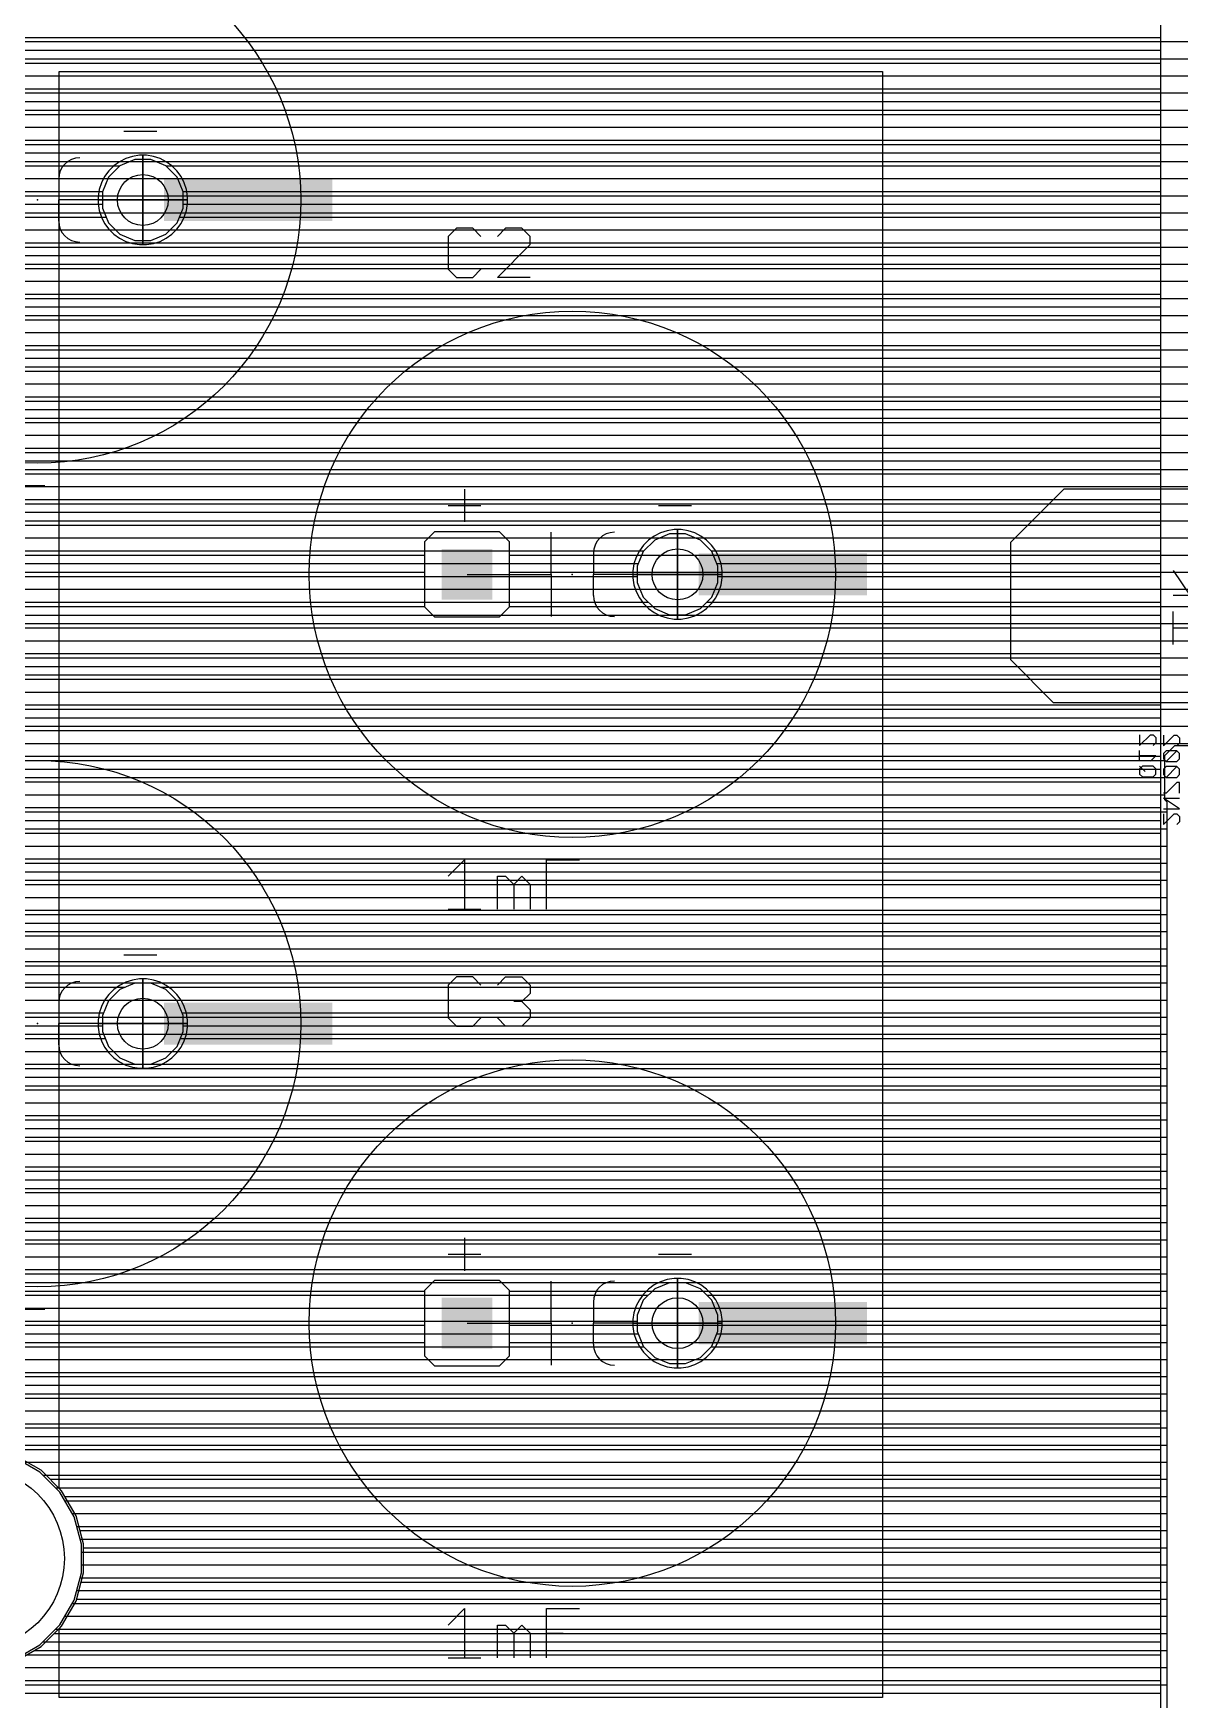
# Model space of a CAD drawing. Extents: x -0.64 to 6, y -0.15 to 7.8.
# Drawn here: x 2.146 to 3.218, y 2.418 to 3.976 of the extents above; entities that cross this region are included whole.
import ezdxf

# ---------------------------------------------------------------- set-up
doc = ezdxf.new("R2010")
doc.units = 0
for name, color, linetype in [('1', 22, 'CONTINUOUS'), ('16', 175, 'CONTINUOUS'), ('17', 82, 'CONTINUOUS'), ('20', 6, 'CONTINUOUS'), ('21', 253, 'CONTINUOUS'), ('23', 7, 'CONTINUOUS'), ('25', 253, 'CONTINUOUS'), ('26', 253, 'CONTINUOUS'), ('27', 253, 'CONTINUOUS'), ('28', 253, 'CONTINUOUS')]:
    doc.layers.add(name, color=color, linetype=linetype)

# ---------------------------------------------------------------- blocks, each defined once
blk = doc.blocks.new('RECT')
blk.add_solid([(-0.5, -0.5), (0.5, -0.5), (-0.5, 0.5), (0.5, 0.5)])
blk = doc.blocks.new('ROUNDP')
blk.add_circle((0, 0), 0.5)
blk = doc.blocks.new('SQUAREP')
blk.add_solid([(-0.5, -0.5), (0.5, -0.5), (-0.5, 0.5), (0.5, 0.5)])

msp = doc.modelspace()

# ---------------------------------------------------------------- linework, layer by layer
at = {"layer": '1'}
for p, q in [((3.2, 5.01), (3.2, -0.08125)), ((1.8, 3.972), (3.2, 3.972)), ((1.8, 3.96), (3.2, 3.96)), ((1.8, 3.948), (3.2, 3.948)), ((1.8, 3.936), (3.2, 3.936)), ((1.8, 3.924), (3.2, 3.924)), ((1.8, 3.912), (3.2, 3.912)), ((1.8, 3.9), (3.2, 3.9)), ((1.8, 3.888), (3.2, 3.888)), ((1.8, 3.876), (3.2, 3.876)), ((1.8, 3.864), (3.2, 3.864)), ((1.8, 3.852), (2.226997, 3.852)), ((2.227025, 3.852028), (2.216397, 3.8414)), ((2.24091, 3.857779), (2.227025, 3.852028)), ((2.25594, 3.857779), (2.24091, 3.857779)), ((2.269826, 3.852028), (2.25594, 3.857779)), ((2.280453, 3.8414), (2.269826, 3.852028)), ((2.269853, 3.852), (3.2, 3.852)), ((1.8, 3.84), (2.215817, 3.84)), ((2.216397, 3.8414), (2.210646, 3.827515)), ((2.286205, 3.827515), (2.280453, 3.8414)), ((2.281033, 3.84), (3.2, 3.84)), ((1.8, 3.828), (2.210847, 3.828)), ((2.210646, 3.827515), (2.210646, 3.812485)), ((2.286004, 3.828), (3.2, 3.828)), ((2.286205, 3.812485), (2.286205, 3.827515)), ((1.8, 3.816), (2.210646, 3.816)), ((1.8, 3.804), (2.21416, 3.804)), ((2.210646, 3.812485), (2.216397, 3.7986)), ((2.280453, 3.7986), (2.286205, 3.812485)), ((2.28269, 3.804), (3.2, 3.804)), ((2.286205, 3.816), (3.2, 3.816)), ((1.8, 3.792), (2.222997, 3.792)), ((2.216397, 3.7986), (2.227025, 3.787972)), ((2.227025, 3.787972), (2.24091, 3.78222)), ((2.25594, 3.78222), (2.269826, 3.787972)), ((2.269826, 3.787972), (2.280453, 3.7986)), ((2.273853, 3.792), (3.2, 3.792)), ((1.8, 3.78), (3.2, 3.78)), ((2.24091, 3.78222), (2.25594, 3.78222)), ((1.8, 3.768), (3.2, 3.768)), ((1.8, 3.756), (3.2, 3.756)), ((1.8, 3.744), (3.2, 3.744)), ((1.8, 3.732), (3.2, 3.732)), ((1.8, 3.72), (3.2, 3.72)), ((1.8, 3.708), (3.2, 3.708)), ((1.619, 3.696), (3.2, 3.696)), ((1.619, 3.684), (3.2, 3.684)), ((1.619, 3.672), (3.2, 3.672)), ((1.619, 3.66), (3.2, 3.66)), ((1.619, 3.648), (3.2, 3.648)), ((1.619, 3.636), (3.2, 3.636)), ((1.619, 3.624), (3.2, 3.624)), ((1.619, 3.612), (3.2, 3.612)), ((1.619, 3.6), (3.2, 3.6)), ((1.619, 3.588), (3.2, 3.588)), ((1.619, 3.576), (3.2, 3.576)), ((1.619, 3.564), (3.2, 3.564)), ((1.619, 3.552), (3.2, 3.552)), ((1.619, 3.54), (3.2, 3.54)), ((3.06, 3.5), (3.11, 3.55)), ((3.11, 3.55), (3.56, 3.55)), ((1.619, 3.528), (3.2, 3.528)), ((3.096, 3.536), (3.574, 3.536)), ((1.619, 3.516), (3.2, 3.516)), ((2.74091, 3.507779), (2.727025, 3.502028)), ((2.75594, 3.507779), (2.74091, 3.507779)), ((2.769826, 3.502028), (2.75594, 3.507779)), ((3.08, 3.52), (3.59, 3.52)), ((1.619, 3.504), (2.731786, 3.504)), ((1.619, 3.492), (2.716997, 3.492)), ((2.716397, 3.4914), (2.710646, 3.477515)), ((2.727025, 3.502028), (2.716397, 3.4914)), ((2.765064, 3.504), (3.2, 3.504)), ((2.780453, 3.4914), (2.769826, 3.502028)), ((2.779853, 3.492), (3.2, 3.492)), ((2.786205, 3.477515), (2.780453, 3.4914)), ((3.06, 3.39), (3.06, 3.5)), ((3.064, 3.504), (3.606, 3.504)), ((1.619, 3.48), (2.711675, 3.48)), ((2.710646, 3.477515), (2.710646, 3.462485)), ((2.785175, 3.48), (3.2, 3.48)), ((2.786205, 3.462485), (2.786205, 3.477515)), ((3.06, 3.488), (3.622, 3.488)), ((1.619, 3.468), (2.710646, 3.468)), ((2.710646, 3.462485), (2.716397, 3.4486)), ((2.780453, 3.4486), (2.786205, 3.462485)), ((2.786205, 3.468), (3.2, 3.468)), ((3.06, 3.472), (3.63, 3.472)), ((1.619, 3.456), (2.713332, 3.456)), ((1.8, 3.444), (2.720997, 3.444)), ((2.716397, 3.4486), (2.727025, 3.437972)), ((2.769826, 3.437972), (2.780453, 3.4486)), ((2.775853, 3.444), (3.2, 3.444)), ((2.783518, 3.456), (3.2, 3.456)), ((3.06, 3.456), (3.63, 3.456)), ((1.8, 3.432), (3.2, 3.432)), ((2.727025, 3.437972), (2.74091, 3.43222)), ((2.74091, 3.43222), (2.75594, 3.43222)), ((2.75594, 3.43222), (2.769826, 3.437972)), ((3.06, 3.44), (3.63, 3.44)), ((1.8, 3.42), (3.2, 3.42)), ((3.06, 3.424), (3.63, 3.424)), ((1.8, 3.408), (3.2, 3.408)), ((1.8, 3.396), (3.2, 3.396)), ((3.06, 3.408), (3.628, 3.408)), ((1.8, 3.384), (3.2, 3.384)), ((3.06, 3.392), (3.612, 3.392)), ((3.1, 3.35), (3.06, 3.39)), ((1.8, 3.372), (3.2, 3.372)), ((3.074, 3.376), (3.596, 3.376)), ((1.8, 3.36), (3.2, 3.36)), ((3.09, 3.36), (3.58, 3.36)), ((3.57, 3.35), (3.1, 3.35)), ((1.8, 3.348), (3.2, 3.348)), ((1.8, 3.336), (3.2, 3.336)), ((1.8, 3.324), (3.2, 3.324)), ((1.8, 3.312), (3.2, 3.312)), ((1.8, 3.3), (3.2, 3.3)), ((1.8, 3.288), (3.2, 3.288)), ((1.8, 3.276), (3.2, 3.276)), ((1.8, 3.264), (3.2, 3.264)), ((1.8, 3.252), (3.2, 3.252)), ((1.8, 3.24), (3.2, 3.24)), ((1.8, 3.228), (3.2, 3.228)), ((1.8, 3.216), (3.2, 3.216)), ((1.8, 3.204), (3.2, 3.204)), ((1.8, 3.192), (3.2, 3.192)), ((1.8, 3.18), (3.2, 3.18)), ((1.8, 3.168), (3.2, 3.168)), ((1.8, 3.156), (3.2, 3.156)), ((1.8, 3.144), (3.2, 3.144)), ((1.8, 3.132), (3.2, 3.132)), ((1.8, 3.12), (3.2, 3.12)), ((1.8, 3.108), (3.2, 3.108)), ((1.8, 3.096), (3.2, 3.096)), ((2.24091, 3.087779), (2.227025, 3.082028)), ((2.25594, 3.087779), (2.24091, 3.087779)), ((2.269826, 3.082028), (2.25594, 3.087779)), ((1.8, 3.084), (2.231786, 3.084)), ((1.8, 3.072), (2.216997, 3.072)), ((2.216397, 3.0714), (2.210646, 3.057515)), ((2.227025, 3.082028), (2.216397, 3.0714)), ((2.265064, 3.084), (3.2, 3.084)), ((2.280453, 3.0714), (2.269826, 3.082028)), ((2.279853, 3.072), (3.2, 3.072)), ((2.286205, 3.057515), (2.280453, 3.0714)), ((1.8, 3.06), (2.211675, 3.06)), ((2.210646, 3.057515), (2.210646, 3.042485)), ((2.285175, 3.06), (3.2, 3.06)), ((2.286205, 3.042485), (2.286205, 3.057515)), ((1.619, 3.048), (2.210646, 3.048)), ((2.210646, 3.042485), (2.216397, 3.0286)), ((2.280453, 3.0286), (2.286205, 3.042485)), ((2.286205, 3.048), (3.2, 3.048)), ((1.619, 3.036), (2.213332, 3.036)), ((1.619, 3.024), (2.220997, 3.024)), ((2.216397, 3.0286), (2.227025, 3.017972)), ((2.269826, 3.017972), (2.280453, 3.0286)), ((2.275853, 3.024), (3.2, 3.024)), ((2.283518, 3.036), (3.2, 3.036)), ((1.619, 3.012), (3.2, 3.012)), ((2.227025, 3.017972), (2.24091, 3.01222)), ((2.24091, 3.01222), (2.25594, 3.01222)), ((2.25594, 3.01222), (2.269826, 3.017972)), ((1.619, 3), (3.2, 3)), ((1.619, 2.988), (3.2, 2.988)), ((1.619, 2.976), (3.2, 2.976)), ((1.619, 2.964), (3.2, 2.964)), ((1.619, 2.952), (3.2, 2.952)), ((1.619, 2.94), (3.2, 2.94)), ((1.619, 2.928), (3.2, 2.928)), ((1.619, 2.916), (3.2, 2.916)), ((1.619, 2.904), (3.2, 2.904)), ((1.619, 2.892), (3.2, 2.892)), ((1.619, 2.88), (3.2, 2.88)), ((1.619, 2.868), (3.2, 2.868)), ((1.619, 2.856), (3.2, 2.856)), ((1.619, 2.844), (3.2, 2.844)), ((1.619, 2.832), (3.2, 2.832)), ((1.619, 2.82), (3.2, 2.82)), ((1.619, 2.808), (3.2, 2.808)), ((2.74091, 2.807779), (2.727025, 2.802028)), ((2.75594, 2.807779), (2.74091, 2.807779)), ((2.769826, 2.802028), (2.75594, 2.807779)), ((1.8, 2.796), (2.720997, 2.796)), ((2.716397, 2.7914), (2.710646, 2.777515)), ((2.727025, 2.802028), (2.716397, 2.7914)), ((2.780453, 2.7914), (2.769826, 2.802028)), ((2.775853, 2.796), (3.2, 2.796)), ((2.786205, 2.777515), (2.780453, 2.7914)), ((1.8, 2.784), (2.713332, 2.784)), ((2.710646, 2.777515), (2.710646, 2.762485)), ((2.783518, 2.784), (3.2, 2.784)), ((2.786205, 2.762485), (2.786205, 2.777515)), ((1.8, 2.772), (2.710646, 2.772)), ((1.8, 2.76), (2.711675, 2.76)), ((2.710646, 2.762485), (2.716397, 2.7486)), ((2.780453, 2.7486), (2.786205, 2.762485)), ((2.785175, 2.76), (3.2, 2.76)), ((2.786205, 2.772), (3.2, 2.772)), ((1.8, 2.748), (2.716997, 2.748)), ((2.716397, 2.7486), (2.727025, 2.737972)), ((2.769826, 2.737972), (2.780453, 2.7486)), ((2.779853, 2.748), (3.2, 2.748)), ((1.8, 2.736), (2.731786, 2.736)), ((2.727025, 2.737972), (2.74091, 2.73222)), ((2.74091, 2.73222), (2.75594, 2.73222)), ((2.75594, 2.73222), (2.769826, 2.737972)), ((2.765064, 2.736), (3.2, 2.736)), ((1.8, 2.724), (3.2, 2.724)), ((1.8, 2.712), (3.2, 2.712)), ((1.8, 2.7), (3.2, 2.7)), ((1.8, 2.688), (3.2, 2.688)), ((1.8, 2.676), (3.2, 2.676)), ((1.8, 2.664), (3.2, 2.664)), ((1.8, 2.652), (3.2, 2.652)), ((2.152015, 2.63082), (2.128984, 2.644117)), ((2.136115, 2.64), (3.2, 2.64)), ((2.17082, 2.612015), (2.152015, 2.63082)), ((2.154835, 2.628), (3.2, 2.628)), ((2.166835, 2.616), (3.2, 2.616)), ((2.184117, 2.588984), (2.17082, 2.612015)), ((2.175448, 2.604), (3.2, 2.604)), ((2.182376, 2.592), (3.2, 2.592)), ((2.191, 2.563297), (2.184117, 2.588984)), ((2.186524, 2.58), (3.2, 2.58)), ((2.18974, 2.568), (3.2, 2.568)), ((2.191, 2.536703), (2.191, 2.563297)), ((2.191, 2.556), (3.2, 2.556)), ((2.191, 2.544), (3.2, 2.544)), ((2.184117, 2.511015), (2.191, 2.536703)), ((2.18974, 2.532), (3.2, 2.532)), ((2.17082, 2.487984), (2.184117, 2.511015)), ((2.186524, 2.52), (3.2, 2.52)), ((2.175448, 2.496), (3.2, 2.496)), ((2.182376, 2.508), (3.2, 2.508)), ((2.152015, 2.46918), (2.17082, 2.487984)), ((2.166836, 2.484), (3.2, 2.484)), ((2.128984, 2.455883), (2.152015, 2.46918)), ((2.154836, 2.472), (3.2, 2.472)), ((1.8, 2.448), (3.2, 2.448)), ((2.136115, 2.46), (3.2, 2.46)), ((1.8, 2.436), (3.2, 2.436)), ((1.8, 2.424), (3.2, 2.424))]:
    msp.add_line(p, q, dxfattribs=at)
at = {"layer": '16'}
for p, q in [((0.547049, 3.968), (3.266, 3.968)), ((0.523599, 3.952), (3.266, 3.952)), ((0.044, 3.936), (3.266, 3.936)), ((2.17, 2.615664), (2.17, 3.94)), ((2.17, 3.94), (2.94, 3.94)), ((2.17, 3.936), (2.94, 3.936)), ((2.94, 3.94), (2.94, 2.42)), ((0.044, 3.92), (3.266, 3.92)), ((2.17, 3.92), (2.94, 3.92)), ((0.901108, 3.904), (3.266, 3.904)), ((2.17, 3.904), (2.94, 3.904)), ((0.902811, 3.888), (3.266, 3.888)), ((2.17, 3.888), (2.94, 3.888)), ((0.902811, 3.872), (3.266, 3.872)), ((2.17, 3.872), (2.94, 3.872)), ((2.085761, 3.856), (2.227052, 3.856)), ((2.17, 3.856), (2.94, 3.856)), ((2.221208, 3.851867), (2.216558, 3.847217)), ((2.226528, 3.855733), (2.221208, 3.851867)), ((2.232387, 3.858719), (2.226528, 3.855733)), ((2.238642, 3.860751), (2.232387, 3.858719)), ((2.245137, 3.861779), (2.238642, 3.860751)), ((2.248424, 3.861779), (2.245137, 3.861779)), ((2.248424, 3.820001), (2.248424, 3.861779)), ((2.248424, 3.856), (2.248426, 3.856)), ((2.248426, 3.861779), (2.248426, 3.820001)), ((2.251713, 3.861779), (2.248426, 3.861779)), ((2.258209, 3.860751), (2.251713, 3.861779)), ((2.264463, 3.858719), (2.258209, 3.860751)), ((2.270322, 3.855733), (2.264463, 3.858719)), ((2.269798, 3.856), (3.266, 3.856)), ((2.275643, 3.851867), (2.270322, 3.855733)), ((2.280293, 3.847217), (2.275643, 3.851867)), ((2.091354, 3.84), (2.211726, 3.84)), ((2.17, 3.84), (2.94, 3.84)), ((2.209707, 3.836038), (2.207674, 3.829783)), ((2.212692, 3.841897), (2.209707, 3.836038)), ((2.216558, 3.847217), (2.212692, 3.841897)), ((2.248424, 3.84), (2.248426, 3.84)), ((2.284158, 3.841897), (2.280293, 3.847217)), ((2.287144, 3.836038), (2.284158, 3.841897)), ((2.285125, 3.84), (3.266, 3.84)), ((2.289176, 3.829783), (2.287144, 3.836038)), ((2.091354, 3.824), (2.206758, 3.824)), ((2.17, 3.824), (2.94, 3.824)), ((2.207674, 3.829783), (2.206646, 3.823288)), ((2.206646, 3.823288), (2.206646, 3.82)), ((2.206646, 3.82), (2.248424, 3.82)), ((2.248424, 3.819999), (2.206646, 3.819999)), ((2.206646, 3.819999), (2.206646, 3.816712)), ((2.206646, 3.816712), (2.207674, 3.810217)), ((2.248424, 3.824), (2.248426, 3.824)), ((2.248426, 3.820001), (2.248424, 3.820001)), ((2.248424, 3.82), (2.248424, 3.819999)), ((2.248424, 3.77822), (2.248424, 3.819999)), ((2.248424, 3.819999), (2.248426, 3.819999)), ((2.248426, 3.819999), (2.248426, 3.82)), ((2.248426, 3.82), (2.290205, 3.82)), ((2.248426, 3.819999), (2.248426, 3.77822)), ((2.290205, 3.819999), (2.248426, 3.819999)), ((2.290205, 3.823288), (2.289176, 3.829783)), ((2.289176, 3.810217), (2.290205, 3.816712)), ((2.290092, 3.824), (3.266, 3.824)), ((2.290205, 3.82), (2.290205, 3.823288)), ((2.290205, 3.816712), (2.290205, 3.819999)), ((2.091354, 3.808), (2.208395, 3.808)), ((2.17, 3.808), (2.94, 3.808)), ((2.207674, 3.810217), (2.209707, 3.803962)), ((2.209707, 3.803962), (2.212692, 3.798103)), ((2.248424, 3.808), (2.248426, 3.808)), ((2.284158, 3.798103), (2.287144, 3.803962)), ((2.287144, 3.803962), (2.289176, 3.810217)), ((2.288456, 3.808), (3.266, 3.808)), ((2.091354, 3.792), (2.21734, 3.792)), ((2.17, 3.792), (2.94, 3.792)), ((2.212692, 3.798103), (2.216558, 3.792782)), ((2.216558, 3.792782), (2.221208, 3.788132)), ((2.221208, 3.788132), (2.226528, 3.784267)), ((2.248424, 3.792), (2.248426, 3.792)), ((2.270322, 3.784267), (2.275643, 3.788132)), ((2.275643, 3.788132), (2.280293, 3.792782)), ((2.27951, 3.792), (3.266, 3.792)), ((2.280293, 3.792782), (2.284158, 3.798103)), ((0.703433, 3.776), (3.266, 3.776)), ((2.17, 3.776), (2.94, 3.776)), ((2.226528, 3.784267), (2.232387, 3.781281)), ((2.232387, 3.781281), (2.238642, 3.779249)), ((2.238642, 3.779249), (2.245137, 3.77822)), ((2.245137, 3.77822), (2.248424, 3.77822)), ((2.248426, 3.77822), (2.251713, 3.77822)), ((2.251713, 3.77822), (2.258209, 3.779249)), ((2.258209, 3.779249), (2.264463, 3.781281)), ((2.264463, 3.781281), (2.270322, 3.784267)), ((0.697267, 3.76), (3.266, 3.76)), ((2.17, 3.76), (2.94, 3.76)), ((0.478, 3.744), (3.266, 3.744)), ((2.17, 3.744), (2.94, 3.744)), ((0.701433, 3.728), (3.266, 3.728)), ((2.17, 3.728), (2.94, 3.728)), ((0.701433, 3.712), (3.266, 3.712)), ((2.17, 3.712), (2.94, 3.712)), ((0.902811, 3.696), (3.266, 3.696)), ((2.17, 3.696), (2.94, 3.696)), ((0.902811, 3.68), (3.266, 3.68)), ((2.17, 3.68), (2.94, 3.68)), ((0.903296, 3.664), (3.266, 3.664)), ((2.17, 3.664), (2.94, 3.664)), ((0.9065, 3.648), (3.266, 3.648)), ((2.17, 3.648), (2.94, 3.648)), ((0.902811, 3.632), (3.266, 3.632)), ((2.17, 3.632), (2.94, 3.632)), ((0.902811, 3.616), (3.266, 3.616)), ((2.17, 3.616), (2.94, 3.616)), ((1.029887, 3.6), (3.266, 3.6)), ((2.17, 3.6), (2.94, 3.6)), ((1.048296, 3.584), (3.266, 3.584)), ((2.17, 3.584), (2.94, 3.584)), ((1.0515, 3.568), (3.266, 3.568)), ((2.17, 3.568), (2.94, 3.568)), ((1.046548, 3.552), (3.2539, 3.552)), ((2.17, 3.552), (2.94, 3.552)), ((0.527063, 3.536), (3.253508, 3.536)), ((2.17, 3.536), (2.94, 3.536)), ((0.549049, 3.52), (3.253508, 3.52)), ((2.17, 3.52), (2.94, 3.52)), ((2.521168, 3.509779), (2.511795, 3.500407)), ((2.521168, 3.509779), (2.511795, 3.500407)), ((2.581982, 3.509779), (2.521168, 3.509779)), ((2.581982, 3.509779), (2.521168, 3.509779)), ((2.591354, 3.500407), (2.581982, 3.509779)), ((2.591354, 3.500407), (2.581982, 3.509779)), ((2.726528, 3.505733), (2.721208, 3.501867)), ((2.732387, 3.508719), (2.726528, 3.505733)), ((2.738642, 3.510751), (2.732387, 3.508719)), ((2.745137, 3.511779), (2.738642, 3.510751)), ((2.748424, 3.511779), (2.745137, 3.511779)), ((2.748424, 3.470001), (2.748424, 3.511779)), ((2.748426, 3.511779), (2.748426, 3.470001)), ((2.751713, 3.511779), (2.748426, 3.511779)), ((2.758209, 3.510751), (2.751713, 3.511779)), ((2.764463, 3.508719), (2.758209, 3.510751)), ((2.770322, 3.505733), (2.764463, 3.508719)), ((2.775643, 3.501867), (2.770322, 3.505733)), ((0.564108, 3.504), (2.515388, 3.504)), ((2.17, 3.504), (2.515388, 3.504)), ((2.511795, 3.500407), (2.511795, 3.439593)), ((2.511795, 3.500407), (2.511795, 3.439593)), ((2.587761, 3.504), (2.724143, 3.504)), ((2.587761, 3.504), (2.94, 3.504)), ((2.591354, 3.439593), (2.591354, 3.500407)), ((2.591354, 3.439593), (2.591354, 3.500407)), ((2.712692, 3.491897), (2.709707, 3.486038)), ((2.716558, 3.497217), (2.712692, 3.491897)), ((2.721208, 3.501867), (2.716558, 3.497217)), ((2.748424, 3.504), (2.748426, 3.504)), ((2.772708, 3.504), (3.253508, 3.504)), ((2.780293, 3.497217), (2.775643, 3.501867)), ((2.784158, 3.491897), (2.780293, 3.497217)), ((2.787144, 3.486038), (2.784158, 3.491897)), ((0.573346, 3.488), (2.511795, 3.488)), ((2.17, 3.488), (2.511795, 3.488)), ((2.591354, 3.488), (2.710706, 3.488)), ((2.591354, 3.488), (2.94, 3.488)), ((2.707674, 3.479783), (2.706646, 3.473288)), ((2.709707, 3.486038), (2.707674, 3.479783)), ((2.748424, 3.488), (2.748426, 3.488)), ((2.786144, 3.488), (3.253508, 3.488)), ((2.789176, 3.479783), (2.787144, 3.486038)), ((2.790205, 3.473288), (2.789176, 3.479783)), ((0.580178, 3.472), (2.511795, 3.472)), ((2.17, 3.472), (2.511795, 3.472)), ((2.591354, 3.472), (2.706646, 3.472)), ((2.591354, 3.472), (2.94, 3.472)), ((2.706646, 3.473288), (2.706646, 3.47)), ((2.706646, 3.47), (2.748424, 3.47)), ((2.748424, 3.469999), (2.706646, 3.469999)), ((2.706646, 3.469999), (2.706646, 3.466712)), ((2.706646, 3.466712), (2.707674, 3.460217)), ((2.707674, 3.460217), (2.709707, 3.453962)), ((2.748424, 3.472), (2.748426, 3.472)), ((2.748426, 3.470001), (2.748424, 3.470001)), ((2.748424, 3.47), (2.748424, 3.469999)), ((2.748424, 3.42822), (2.748424, 3.469999)), ((2.748424, 3.469999), (2.748426, 3.469999)), ((2.748426, 3.469999), (2.748426, 3.47)), ((2.748426, 3.47), (2.790205, 3.47)), ((2.748426, 3.469999), (2.748426, 3.42822)), ((2.790205, 3.469999), (2.748426, 3.469999)), ((2.787144, 3.453962), (2.789176, 3.460217)), ((2.789176, 3.460217), (2.790205, 3.466712)), ((2.790205, 3.47), (2.790205, 3.473288)), ((2.790205, 3.472), (3.256869, 3.472)), ((2.790205, 3.466712), (2.790205, 3.469999)), ((0.584465, 3.456), (2.511795, 3.456)), ((2.17, 3.456), (2.511795, 3.456)), ((2.591354, 3.456), (2.709044, 3.456)), ((2.591354, 3.456), (2.94, 3.456)), ((2.709707, 3.453962), (2.712692, 3.448103)), ((2.712692, 3.448103), (2.716558, 3.442782)), ((2.716558, 3.442782), (2.721208, 3.438132)), ((2.748424, 3.456), (2.748426, 3.456)), ((2.775643, 3.438132), (2.780293, 3.442782)), ((2.780293, 3.442782), (2.784158, 3.448103)), ((2.784158, 3.448103), (2.787144, 3.453962)), ((2.787806, 3.456), (3.440614, 3.456)), ((0.586, 3.44), (2.511795, 3.44)), ((2.17, 3.44), (2.511795, 3.44)), ((2.511795, 3.439593), (2.521168, 3.43022)), ((2.511795, 3.439593), (2.521168, 3.43022)), ((2.521168, 3.43022), (2.581982, 3.43022)), ((2.521168, 3.43022), (2.581982, 3.43022)), ((2.581982, 3.43022), (2.591354, 3.439593)), ((2.581982, 3.43022), (2.591354, 3.439593)), ((2.591354, 3.44), (2.71934, 3.44)), ((2.591354, 3.44), (2.94, 3.44)), ((2.721208, 3.438132), (2.726528, 3.434267)), ((2.726528, 3.434267), (2.732387, 3.431281)), ((2.732387, 3.431281), (2.738642, 3.429249)), ((2.738642, 3.429249), (2.745137, 3.42822)), ((2.745137, 3.42822), (2.748424, 3.42822)), ((2.748424, 3.44), (2.748426, 3.44)), ((2.748426, 3.42822), (2.751713, 3.42822)), ((2.751713, 3.42822), (2.758209, 3.429249)), ((2.758209, 3.429249), (2.764463, 3.431281)), ((2.764463, 3.431281), (2.770322, 3.434267)), ((2.770322, 3.434267), (2.775643, 3.438132)), ((2.77751, 3.44), (3.253869, 3.44)), ((0.586, 3.424), (3.253508, 3.424)), ((2.17, 3.424), (2.94, 3.424)), ((1.643766, 3.408), (3.253508, 3.408)), ((2.17, 3.408), (2.94, 3.408)), ((1.664589, 3.392), (3.253508, 3.392)), ((2.17, 3.392), (2.94, 3.392)), ((1.668842, 3.376), (3.253508, 3.376)), ((2.17, 3.376), (2.94, 3.376)), ((1.665418, 3.36), (3.2569, 3.36)), ((2.17, 3.36), (2.94, 3.36)), ((1.648594, 3.344), (3.282417, 3.344)), ((2.17, 3.344), (2.94, 3.344)), ((1.618463, 3.328), (3.278641, 3.328)), ((2.17, 3.328), (2.94, 3.328)), ((1.600581, 3.312), (3.276638, 3.312)), ((2.17, 3.312), (2.94, 3.312)), ((3.213176, 3.309779), (3.203803, 3.300407)), ((3.25399, 3.309779), (3.213176, 3.309779)), ((1.582699, 3.296), (3.203803, 3.296)), ((2.17, 3.296), (2.94, 3.296)), ((3.203803, 3.300407), (3.203803, 3.259593)), ((1.564816, 3.28), (3.203803, 3.28)), ((2.17, 3.28), (2.94, 3.28)), ((0.014, 3.264), (3.203803, 3.264)), ((2.17, 3.264), (2.94, 3.264)), ((3.203803, 3.259593), (3.206, 3.257396)), ((3.206, 3.257396), (3.206, 1.679941)), ((0.902811, 3.248), (3.206, 3.248)), ((2.17, 3.248), (2.94, 3.248)), ((0.902811, 3.232), (3.206, 3.232)), ((2.17, 3.232), (2.94, 3.232)), ((0.902811, 3.216), (3.206, 3.216)), ((2.17, 3.216), (2.94, 3.216)), ((0.902811, 3.2), (3.206, 3.2)), ((2.17, 3.2), (2.94, 3.2)), ((0.9065, 3.184), (3.206, 3.184)), ((2.17, 3.184), (2.94, 3.184)), ((0.904642, 3.168), (3.206, 3.168)), ((2.17, 3.168), (2.94, 3.168)), ((0.902383, 3.152), (3.206, 3.152)), ((2.17, 3.152), (2.94, 3.152)), ((0.703433, 3.136), (3.206, 3.136)), ((2.17, 3.136), (2.94, 3.136)), ((0.703097, 3.12), (3.206, 3.12)), ((2.17, 3.12), (2.94, 3.12)), ((0.586241, 3.104), (3.206, 3.104)), ((2.17, 3.104), (2.94, 3.104)), ((2.083761, 3.088), (2.230977, 3.088)), ((2.17, 3.088), (2.94, 3.088)), ((2.226528, 3.085733), (2.221208, 3.081867)), ((2.232387, 3.088719), (2.226528, 3.085733)), ((2.238642, 3.090751), (2.232387, 3.088719)), ((2.245137, 3.091779), (2.238642, 3.090751)), ((2.248424, 3.091779), (2.245137, 3.091779)), ((2.248424, 3.050001), (2.248424, 3.091779)), ((2.248424, 3.088), (2.248426, 3.088)), ((2.248426, 3.091779), (2.248426, 3.050001)), ((2.251713, 3.091779), (2.248426, 3.091779)), ((2.258209, 3.090751), (2.251713, 3.091779)), ((2.264463, 3.088719), (2.258209, 3.090751)), ((2.270322, 3.085733), (2.264463, 3.088719)), ((2.265873, 3.088), (3.206, 3.088)), ((2.275643, 3.081867), (2.270322, 3.085733)), ((2.091354, 3.072), (2.212767, 3.072)), ((2.17, 3.072), (2.94, 3.072)), ((2.212692, 3.071897), (2.209707, 3.066038)), ((2.216558, 3.077217), (2.212692, 3.071897)), ((2.221208, 3.081867), (2.216558, 3.077217)), ((2.248424, 3.072), (2.248426, 3.072)), ((2.280293, 3.077217), (2.275643, 3.081867)), ((2.284158, 3.071897), (2.280293, 3.077217)), ((2.284083, 3.072), (3.206, 3.072)), ((2.287144, 3.066038), (2.284158, 3.071897)), ((2.091354, 3.056), (2.207075, 3.056)), ((2.17, 3.056), (2.94, 3.056)), ((2.207674, 3.059783), (2.206646, 3.053288)), ((2.206646, 3.053288), (2.206646, 3.05)), ((2.209707, 3.066038), (2.207674, 3.059783)), ((2.248424, 3.056), (2.248426, 3.056)), ((2.289176, 3.059783), (2.287144, 3.066038)), ((2.290205, 3.053288), (2.289176, 3.059783)), ((2.289775, 3.056), (3.206, 3.056)), ((2.290205, 3.05), (2.290205, 3.053288)), ((2.091354, 3.04), (2.207745, 3.04)), ((2.17, 3.04), (2.94, 3.04)), ((2.206646, 3.05), (2.248424, 3.05)), ((2.248424, 3.049999), (2.206646, 3.049999)), ((2.206646, 3.049999), (2.206646, 3.046712)), ((2.206646, 3.046712), (2.207674, 3.040217)), ((2.207674, 3.040217), (2.209707, 3.033962)), ((2.248426, 3.050001), (2.248424, 3.050001)), ((2.248424, 3.05), (2.248424, 3.049999)), ((2.248424, 3.00822), (2.248424, 3.049999)), ((2.248424, 3.049999), (2.248426, 3.049999)), ((2.248424, 3.04), (2.248426, 3.04)), ((2.248426, 3.049999), (2.248426, 3.05)), ((2.248426, 3.05), (2.290205, 3.05)), ((2.248426, 3.049999), (2.248426, 3.00822)), ((2.290205, 3.049999), (2.248426, 3.049999)), ((2.287144, 3.033962), (2.289176, 3.040217)), ((2.289105, 3.04), (3.206, 3.04)), ((2.289176, 3.040217), (2.290205, 3.046712)), ((2.290205, 3.046712), (2.290205, 3.049999)), ((2.091354, 3.024), (2.215673, 3.024)), ((2.17, 3.024), (2.94, 3.024)), ((2.209707, 3.033962), (2.212692, 3.028103)), ((2.212692, 3.028103), (2.216558, 3.022782)), ((2.216558, 3.022782), (2.221208, 3.018132)), ((2.248424, 3.024), (2.248426, 3.024)), ((2.275643, 3.018132), (2.280293, 3.022782)), ((2.280293, 3.022782), (2.284158, 3.028103)), ((2.281177, 3.024), (3.206, 3.024)), ((2.284158, 3.028103), (2.287144, 3.033962)), ((0.905782, 3.008), (3.206, 3.008)), ((2.17, 3.008), (2.94, 3.008)), ((2.221208, 3.018132), (2.226528, 3.014267)), ((2.226528, 3.014267), (2.232387, 3.011281)), ((2.232387, 3.011281), (2.238642, 3.009249)), ((2.238642, 3.009249), (2.245137, 3.00822)), ((2.245137, 3.00822), (2.248424, 3.00822)), ((2.248426, 3.00822), (2.251713, 3.00822)), ((2.251713, 3.00822), (2.258209, 3.009249)), ((2.258209, 3.009249), (2.264463, 3.011281)), ((2.264463, 3.011281), (2.270322, 3.014267)), ((2.270322, 3.014267), (2.275643, 3.018132)), ((0.905781, 2.992), (3.206, 2.992)), ((2.17, 2.992), (2.94, 2.992)), ((0.902811, 2.976), (3.206, 2.976)), ((2.17, 2.976), (2.94, 2.976)), ((0.902811, 2.96), (3.206, 2.96)), ((2.17, 2.96), (2.94, 2.96)), ((1.040548, 2.944), (3.206, 2.944)), ((2.17, 2.944), (2.94, 2.944)), ((1.050782, 2.928), (3.206, 2.928)), ((2.17, 2.928), (2.94, 2.928)), ((1.050781, 2.912), (3.206, 2.912)), ((2.17, 2.912), (2.94, 2.912)), ((1.040548, 2.896), (3.206, 2.896)), ((2.17, 2.896), (2.94, 2.896)), ((0.566417, 2.88), (3.206, 2.88)), ((2.17, 2.88), (2.94, 2.88)), ((0.575655, 2.864), (3.206, 2.864)), ((2.17, 2.864), (2.94, 2.864)), ((0.58125, 2.848), (3.206, 2.848)), ((2.17, 2.848), (2.94, 2.848)), ((0.585537, 2.832), (3.206, 2.832)), ((2.17, 2.832), (2.94, 2.832)), ((0.586, 2.816), (3.206, 2.816)), ((2.17, 2.816), (2.94, 2.816)), ((2.521168, 2.809779), (2.511795, 2.800407)), ((2.521168, 2.809779), (2.511795, 2.800407)), ((2.581982, 2.809779), (2.521168, 2.809779)), ((2.581982, 2.809779), (2.521168, 2.809779)), ((2.591354, 2.800407), (2.581982, 2.809779)), ((2.591354, 2.800407), (2.581982, 2.809779)), ((2.726528, 2.805733), (2.721208, 2.801867)), ((2.732387, 2.808719), (2.726528, 2.805733)), ((2.738642, 2.810751), (2.732387, 2.808719)), ((2.745137, 2.811779), (2.738642, 2.810751)), ((2.748424, 2.811779), (2.745137, 2.811779)), ((2.748424, 2.770001), (2.748424, 2.811779)), ((2.748426, 2.811779), (2.748426, 2.770001)), ((2.751713, 2.811779), (2.748426, 2.811779)), ((2.758209, 2.810751), (2.751713, 2.811779)), ((2.764463, 2.808719), (2.758209, 2.810751)), ((2.770322, 2.805733), (2.764463, 2.808719)), ((2.775643, 2.801867), (2.770322, 2.805733)), ((0.586, 2.8), (2.511795, 2.8)), ((2.17, 2.8), (2.511795, 2.8)), ((2.511795, 2.800407), (2.511795, 2.739593)), ((2.511795, 2.800407), (2.511795, 2.739593)), ((2.591354, 2.739593), (2.591354, 2.800407)), ((2.591354, 2.739593), (2.591354, 2.800407)), ((2.591354, 2.8), (2.71934, 2.8)), ((2.591354, 2.8), (2.94, 2.8)), ((2.712692, 2.791897), (2.709707, 2.786038)), ((2.716558, 2.797217), (2.712692, 2.791897)), ((2.721208, 2.801867), (2.716558, 2.797217)), ((2.748424, 2.8), (2.748426, 2.8)), ((2.780293, 2.797217), (2.775643, 2.801867)), ((2.77751, 2.8), (3.206, 2.8)), ((2.784158, 2.791897), (2.780293, 2.797217)), ((2.787144, 2.786038), (2.784158, 2.791897)), ((0.581785, 2.784), (2.511795, 2.784)), ((2.17, 2.784), (2.511795, 2.784)), ((2.591354, 2.784), (2.709045, 2.784)), ((2.591354, 2.784), (2.94, 2.784)), ((2.707674, 2.779783), (2.706646, 2.773288)), ((2.706646, 2.773288), (2.706646, 2.77)), ((2.709707, 2.786038), (2.707674, 2.779783)), ((2.748424, 2.784), (2.748426, 2.784)), ((2.789176, 2.779783), (2.787144, 2.786038)), ((2.787806, 2.784), (3.206, 2.784)), ((2.790205, 2.773288), (2.789176, 2.779783)), ((2.790205, 2.77), (2.790205, 2.773288)), ((0.57681, 2.768), (2.511795, 2.768)), ((2.17, 2.768), (2.511795, 2.768)), ((2.591354, 2.768), (2.706646, 2.768)), ((2.591354, 2.768), (2.94, 2.768)), ((2.706646, 2.77), (2.748424, 2.77)), ((2.748424, 2.769999), (2.706646, 2.769999)), ((2.706646, 2.769999), (2.706646, 2.766712)), ((2.706646, 2.766712), (2.707674, 2.760217)), ((2.707674, 2.760217), (2.709707, 2.753962)), ((2.748426, 2.770001), (2.748424, 2.770001)), ((2.748424, 2.77), (2.748424, 2.769999)), ((2.748424, 2.72822), (2.748424, 2.769999)), ((2.748424, 2.769999), (2.748426, 2.769999)), ((2.748424, 2.768), (2.748426, 2.768)), ((2.748426, 2.769999), (2.748426, 2.77)), ((2.748426, 2.77), (2.790205, 2.77)), ((2.748426, 2.769999), (2.748426, 2.72822)), ((2.790205, 2.769999), (2.748426, 2.769999)), ((2.787144, 2.753962), (2.789176, 2.760217)), ((2.789176, 2.760217), (2.790205, 2.766712)), ((2.790205, 2.766712), (2.790205, 2.769999)), ((2.790205, 2.768), (3.206, 2.768)), ((1.65586, 2.752), (2.511795, 2.752)), ((2.17, 2.752), (2.511795, 2.752)), ((2.591354, 2.752), (2.710706, 2.752)), ((2.591354, 2.752), (2.94, 2.752)), ((2.709707, 2.753962), (2.712692, 2.748103)), ((2.712692, 2.748103), (2.716558, 2.742782)), ((2.716558, 2.742782), (2.721208, 2.738132)), ((2.748424, 2.752), (2.748426, 2.752)), ((2.775643, 2.738132), (2.780293, 2.742782)), ((2.780293, 2.742782), (2.784158, 2.748103)), ((2.784158, 2.748103), (2.787144, 2.753962)), ((2.786144, 2.752), (3.206, 2.752)), ((1.667074, 2.736), (2.515388, 2.736)), ((2.17, 2.736), (2.515388, 2.736)), ((2.511795, 2.739593), (2.521168, 2.73022)), ((2.511795, 2.739593), (2.521168, 2.73022)), ((2.521168, 2.73022), (2.581982, 2.73022)), ((2.521168, 2.73022), (2.581982, 2.73022)), ((2.581982, 2.73022), (2.591354, 2.739593)), ((2.581982, 2.73022), (2.591354, 2.739593)), ((2.587761, 2.736), (2.724143, 2.736)), ((2.587761, 2.736), (2.94, 2.736)), ((2.721208, 2.738132), (2.726528, 2.734267)), ((2.726528, 2.734267), (2.732387, 2.731281)), ((2.732387, 2.731281), (2.738642, 2.729249)), ((2.738642, 2.729249), (2.745137, 2.72822)), ((2.745137, 2.72822), (2.748424, 2.72822)), ((2.748424, 2.736), (2.748426, 2.736)), ((2.748426, 2.72822), (2.751713, 2.72822)), ((2.751713, 2.72822), (2.758209, 2.729249)), ((2.758209, 2.729249), (2.764463, 2.731281)), ((2.764463, 2.731281), (2.770322, 2.734267)), ((2.770322, 2.734267), (2.775643, 2.738132)), ((2.772708, 2.736), (3.206, 2.736)), ((1.668842, 2.72), (3.206, 2.72)), ((2.17, 2.72), (2.94, 2.72)), ((1.66186, 2.704), (3.206, 2.704)), ((2.17, 2.704), (2.94, 2.704)), ((1.631941, 2.688), (3.206, 2.688)), ((2.17, 2.688), (2.94, 2.688)), ((1.615941, 2.672), (3.206, 2.672)), ((2.17, 2.672), (2.94, 2.672)), ((1.599941, 2.656), (3.206, 2.656)), ((2.17, 2.656), (2.94, 2.656)), ((2.153243, 2.63242), (2.129757, 2.645981)), ((2.140115, 2.64), (3.206, 2.64)), ((2.17, 2.64), (2.94, 2.64)), ((2.17242, 2.613243), (2.153243, 2.63242)), ((2.161664, 2.624), (3.206, 2.624)), ((2.17, 2.624), (2.94, 2.624)), ((2.17242, 2.613243), (2.17, 2.615664)), ((2.185981, 2.589757), (2.17242, 2.613243)), ((2.185981, 2.589757), (2.17242, 2.613243)), ((2.175448, 2.608), (3.206, 2.608)), ((2.175448, 2.608), (2.94, 2.608)), ((2.184685, 2.592), (3.206, 2.592)), ((2.184685, 2.592), (2.94, 2.592)), ((2.193, 2.56356), (2.185981, 2.589757)), ((2.193, 2.56356), (2.185981, 2.589757)), ((2.189667, 2.576), (3.206, 2.576)), ((2.189667, 2.576), (2.94, 2.576)), ((2.193, 2.53644), (2.193, 2.56356)), ((2.193, 2.53644), (2.193, 2.56356)), ((2.193, 2.56), (3.206, 2.56)), ((2.193, 2.56), (2.94, 2.56)), ((2.193, 2.544), (3.206, 2.544)), ((2.193, 2.544), (2.94, 2.544)), ((2.185981, 2.510243), (2.193, 2.53644)), ((2.185981, 2.510243), (2.193, 2.53644)), ((2.190738, 2.528), (3.206, 2.528)), ((2.190738, 2.528), (2.94, 2.528)), ((2.17242, 2.486757), (2.185981, 2.510243)), ((2.17242, 2.486757), (2.185981, 2.510243)), ((2.186451, 2.512), (3.206, 2.512)), ((2.186451, 2.512), (2.94, 2.512)), ((2.177757, 2.496), (3.206, 2.496)), ((2.177757, 2.496), (2.94, 2.496)), ((2.153243, 2.467579), (2.17242, 2.486757)), ((2.165664, 2.48), (3.206, 2.48)), ((2.17, 2.484336), (2.17242, 2.486757)), ((2.17, 2.42), (2.17, 2.484336)), ((2.17, 2.48), (2.94, 2.48)), ((2.129757, 2.454019), (2.153243, 2.467579)), ((2.147043, 2.464), (3.206, 2.464)), ((2.17, 2.464), (2.94, 2.464)), ((2.107292, 2.448), (3.206, 2.448)), ((2.17, 2.448), (2.94, 2.448)), ((0.701433, 2.432), (3.206, 2.432)), ((2.17, 2.432), (2.94, 2.432)), ((2.94, 2.42), (2.17, 2.42))]:
    msp.add_line(p, q, dxfattribs=at)
at = {"layer": '20'}
msp.add_circle((2.09, 2.55), 0.085, dxfattribs=at)
at = {"layer": '21'}
for p, q in [((2.23074, 3.88439), (2.261433, 3.88439)), ((2.169685, 3.839685), (2.169685, 3.82)), ((2.248425, 3.82), (2.169685, 3.82)), ((2.169685, 3.800315), (2.169685, 3.82)), ((2.549236, 3.549736), (2.549236, 3.519043)), ((2.53389, 3.53439), (2.564583, 3.53439)), ((2.73074, 3.53439), (2.761433, 3.53439)), ((2.630315, 3.47), (2.630315, 3.50937)), ((2.669685, 3.489685), (2.669685, 3.47)), ((2.551575, 3.47), (2.630315, 3.47)), ((2.630315, 3.47), (2.630315, 3.43063)), ((2.748425, 3.47), (2.669685, 3.47)), ((2.669685, 3.450315), (2.669685, 3.47)), ((2.23074, 3.11439), (2.261433, 3.11439)), ((2.169685, 3.069685), (2.169685, 3.05)), ((2.248425, 3.05), (2.169685, 3.05)), ((2.169685, 3.030315), (2.169685, 3.05)), ((2.549236, 2.849736), (2.549236, 2.819043)), ((2.53389, 2.83439), (2.564583, 2.83439)), ((2.73074, 2.83439), (2.761433, 2.83439)), ((2.630315, 2.77), (2.630315, 2.80937)), ((2.669685, 2.789685), (2.669685, 2.77)), ((2.551575, 2.77), (2.630315, 2.77)), ((2.630315, 2.77), (2.630315, 2.73063)), ((2.748425, 2.77), (2.669685, 2.77)), ((2.669685, 2.750315), (2.669685, 2.77))]:
    msp.add_line(p, q, dxfattribs=at)
for centre in [(2.15, 3.82), (2.65, 3.47), (2.15, 3.05), (2.65, 2.77)]:
    msp.add_circle(centre, 0.246063, dxfattribs=at)
for centre, start, end in [((2.18937, 3.839685), 90, 180), ((2.18937, 3.800315), 180, 270), ((2.68937, 3.489685), 90, 180), ((2.68937, 3.450315), 180, 270), ((2.18937, 3.069685), 90, 180), ((2.18937, 3.030315), 180, 270), ((2.68937, 2.789685), 90, 180), ((2.68937, 2.750315), 180, 270)]:
    msp.add_arc(centre, 0.019685, start, end, dxfattribs=at)
at = {"layer": '23'}
for p in [(2.15, 3.82), (2.65, 3.47), (2.15, 3.05), (2.65, 2.77)]:
    msp.add_point(p, dxfattribs=at)
at = {"layer": '25'}
for p, q in [((2.541563, 3.79363), (2.53389, 3.785957)), ((2.53389, 3.785957), (2.53389, 3.755264)), ((2.556909, 3.79363), (2.541563, 3.79363)), ((2.564583, 3.785957), (2.556909, 3.79363)), ((2.587602, 3.79363), (2.579929, 3.785957)), ((2.602949, 3.79363), (2.587602, 3.79363)), ((2.610622, 3.785957), (2.602949, 3.79363)), ((2.610622, 3.778283), (2.610622, 3.785957)), ((2.579929, 3.747591), (2.610622, 3.778283)), ((2.53389, 3.755264), (2.541563, 3.747591)), ((2.556909, 3.747591), (2.564583, 3.755264)), ((2.541563, 3.747591), (2.556909, 3.747591)), ((2.610622, 3.747591), (2.579929, 3.747591)), ((2.541563, 3.09363), (2.53389, 3.085957)), ((2.53389, 3.085957), (2.53389, 3.055264)), ((2.556909, 3.09363), (2.541563, 3.09363)), ((2.564583, 3.085957), (2.556909, 3.09363)), ((2.579929, 3.085957), (2.587602, 3.09363)), ((2.587602, 3.09363), (2.602949, 3.09363)), ((2.602949, 3.09363), (2.610622, 3.085957)), ((2.610622, 3.085957), (2.610622, 3.078283)), ((2.602949, 3.07061), (2.595275, 3.07061)), ((2.610622, 3.078283), (2.602949, 3.07061)), ((2.602949, 3.07061), (2.610622, 3.062937)), ((2.53389, 3.055264), (2.541563, 3.047591)), ((2.556909, 3.047591), (2.564583, 3.055264)), ((2.587602, 3.047591), (2.579929, 3.055264)), ((2.610622, 3.055264), (2.602949, 3.047591)), ((2.610622, 3.062937), (2.610622, 3.055264)), ((2.541563, 3.047591), (2.556909, 3.047591)), ((2.602949, 3.047591), (2.587602, 3.047591))]:
    msp.add_line(p, q, dxfattribs=at)
at = {"layer": '26'}
for p, q in [((3.180563, 3.320087), (3.180563, 3.310078)), ((3.180563, 3.310078), (3.190571, 3.320087)), ((3.190571, 3.320087), (3.193074, 3.320087)), ((3.193074, 3.320087), (3.195576, 3.317585)), ((3.180563, 3.295346), (3.180563, 3.305354)), ((3.195576, 3.31258), (3.193074, 3.310078)), ((3.195576, 3.317585), (3.195576, 3.31258)), ((3.195576, 3.30035), (3.180563, 3.30035)), ((3.183065, 3.290622), (3.180563, 3.28812)), ((3.185567, 3.285617), (3.180563, 3.290622)), ((3.180563, 3.28812), (3.180563, 3.283115)), ((3.193074, 3.290622), (3.183065, 3.290622)), ((3.190571, 3.295346), (3.195576, 3.30035)), ((3.195576, 3.28812), (3.193074, 3.290622)), ((3.195576, 3.283115), (3.195576, 3.28812)), ((3.180563, 3.283115), (3.183065, 3.280613)), ((3.183065, 3.280613), (3.193074, 3.280613)), ((3.193074, 3.280613), (3.195576, 3.283115))]:
    msp.add_line(p, q, dxfattribs=at)
at = {"layer": '27'}
for p, q in [((2.125968, 3.553079), (2.156661, 3.553079)), ((2.53389, 3.187732), (2.549236, 3.203079)), ((2.549236, 3.203079), (2.549236, 3.157039)), ((2.625968, 3.157039), (2.625968, 3.203079)), ((2.625968, 3.203079), (2.656661, 3.203079)), ((2.579929, 3.157039), (2.579929, 3.187732)), ((2.579929, 3.187732), (2.587602, 3.187732)), ((2.587602, 3.187732), (2.595275, 3.180059)), ((2.595275, 3.180059), (2.602949, 3.187732)), ((2.595275, 3.180059), (2.595275, 3.157039)), ((2.602949, 3.187732), (2.610622, 3.180059)), ((2.610622, 3.180059), (2.610622, 3.157039)), ((2.625968, 3.180059), (2.641315, 3.180059)), ((2.53389, 3.157039), (2.564583, 3.157039)), ((2.125968, 2.783079), (2.156661, 2.783079)), ((2.53389, 2.487732), (2.549236, 2.503079)), ((2.549236, 2.503079), (2.549236, 2.457039)), ((2.625968, 2.457039), (2.625968, 2.503079)), ((2.625968, 2.503079), (2.656661, 2.503079)), ((2.579929, 2.457039), (2.579929, 2.487732)), ((2.579929, 2.487732), (2.587602, 2.487732)), ((2.587602, 2.487732), (2.595275, 2.480059)), ((2.595275, 2.480059), (2.602949, 2.487732)), ((2.595275, 2.480059), (2.595275, 2.457039)), ((2.602949, 2.487732), (2.610622, 2.480059)), ((2.610622, 2.480059), (2.610622, 2.457039)), ((2.625968, 2.480059), (2.641315, 2.480059)), ((2.53389, 2.457039), (2.564583, 2.457039))]:
    msp.add_line(p, q, dxfattribs=at)
at = {"layer": '28'}
for p, q in [((3.212, 3.473559), (3.227346, 3.450539)), ((3.212, 3.450539), (3.258039, 3.450539)), ((3.212, 3.4045), (3.212, 3.435193)), ((3.258039, 3.419846), (3.212, 3.419846)), ((3.202945, 3.319713), (3.202945, 3.309704)), ((3.202945, 3.309704), (3.212953, 3.319713)), ((3.212953, 3.319713), (3.215455, 3.319713)), ((3.215455, 3.319713), (3.217958, 3.317211)), ((3.205447, 3.30498), (3.202945, 3.302478)), ((3.215455, 3.30498), (3.205447, 3.30498)), ((3.205447, 3.294972), (3.215455, 3.30498)), ((3.217958, 3.312206), (3.215455, 3.309704)), ((3.217958, 3.302478), (3.215455, 3.30498)), ((3.217958, 3.317211), (3.217958, 3.312206)), ((3.202945, 3.302478), (3.202945, 3.297474)), ((3.202945, 3.297474), (3.205447, 3.294972)), ((3.205447, 3.290248), (3.202945, 3.287745)), ((3.202945, 3.287745), (3.202945, 3.282741)), ((3.205447, 3.294972), (3.215455, 3.294972)), ((3.215455, 3.290248), (3.205447, 3.290248)), ((3.205447, 3.280239), (3.215455, 3.290248)), ((3.215455, 3.294972), (3.217958, 3.297474)), ((3.217958, 3.287745), (3.215455, 3.290248)), ((3.217958, 3.297474), (3.217958, 3.302478)), ((3.217958, 3.282741), (3.217958, 3.287745)), ((3.202945, 3.282741), (3.205447, 3.280239)), ((3.205447, 3.280239), (3.215455, 3.280239)), ((3.215455, 3.275515), (3.205447, 3.265507)), ((3.215455, 3.280239), (3.217958, 3.282741)), ((3.217958, 3.275515), (3.215455, 3.275515)), ((3.217958, 3.265507), (3.217958, 3.275515)), ((3.205447, 3.265507), (3.202945, 3.265507)), ((3.217958, 3.250774), (3.202945, 3.260782)), ((3.202945, 3.260782), (3.217958, 3.260782)), ((3.202945, 3.250774), (3.217958, 3.250774)), ((3.202945, 3.24605), (3.202945, 3.236041)), ((3.202945, 3.236041), (3.212953, 3.24605)), ((3.212953, 3.24605), (3.215455, 3.24605)), ((3.215455, 3.24605), (3.217958, 3.243548)), ((3.217958, 3.243548), (3.217958, 3.238544)), ((3.217958, 3.238544), (3.215455, 3.236041))]:
    msp.add_line(p, q, dxfattribs=at)

# ---------------------------------------------------------------- block references
at = {"layer": '17', "xscale": 0.047559, "yscale": 0.047559}
for name, p in [('ROUNDP', (2.248425, 3.82)), ('ROUNDP', (2.248425, 3.82)), ('SQUAREP', (2.551575, 3.47)), ('SQUAREP', (2.551575, 3.47)), ('ROUNDP', (2.748425, 3.47)), ('ROUNDP', (2.748425, 3.47)), ('ROUNDP', (2.248425, 3.05)), ('ROUNDP', (2.248425, 3.05)), ('SQUAREP', (2.551575, 2.77)), ('SQUAREP', (2.551575, 2.77)), ('ROUNDP', (2.748425, 2.77)), ('ROUNDP', (2.748425, 2.77))]:
    msp.add_blockref(name, p, dxfattribs=at)
at = {"layer": '21', "xscale": 0.15748, "yscale": 0.03937}
for p in [(2.34685, 3.82), (2.84685, 3.47), (2.34685, 3.05), (2.84685, 2.77)]:
    msp.add_blockref('RECT', p, dxfattribs=at)

doc.saveas('drawing.dxf')
